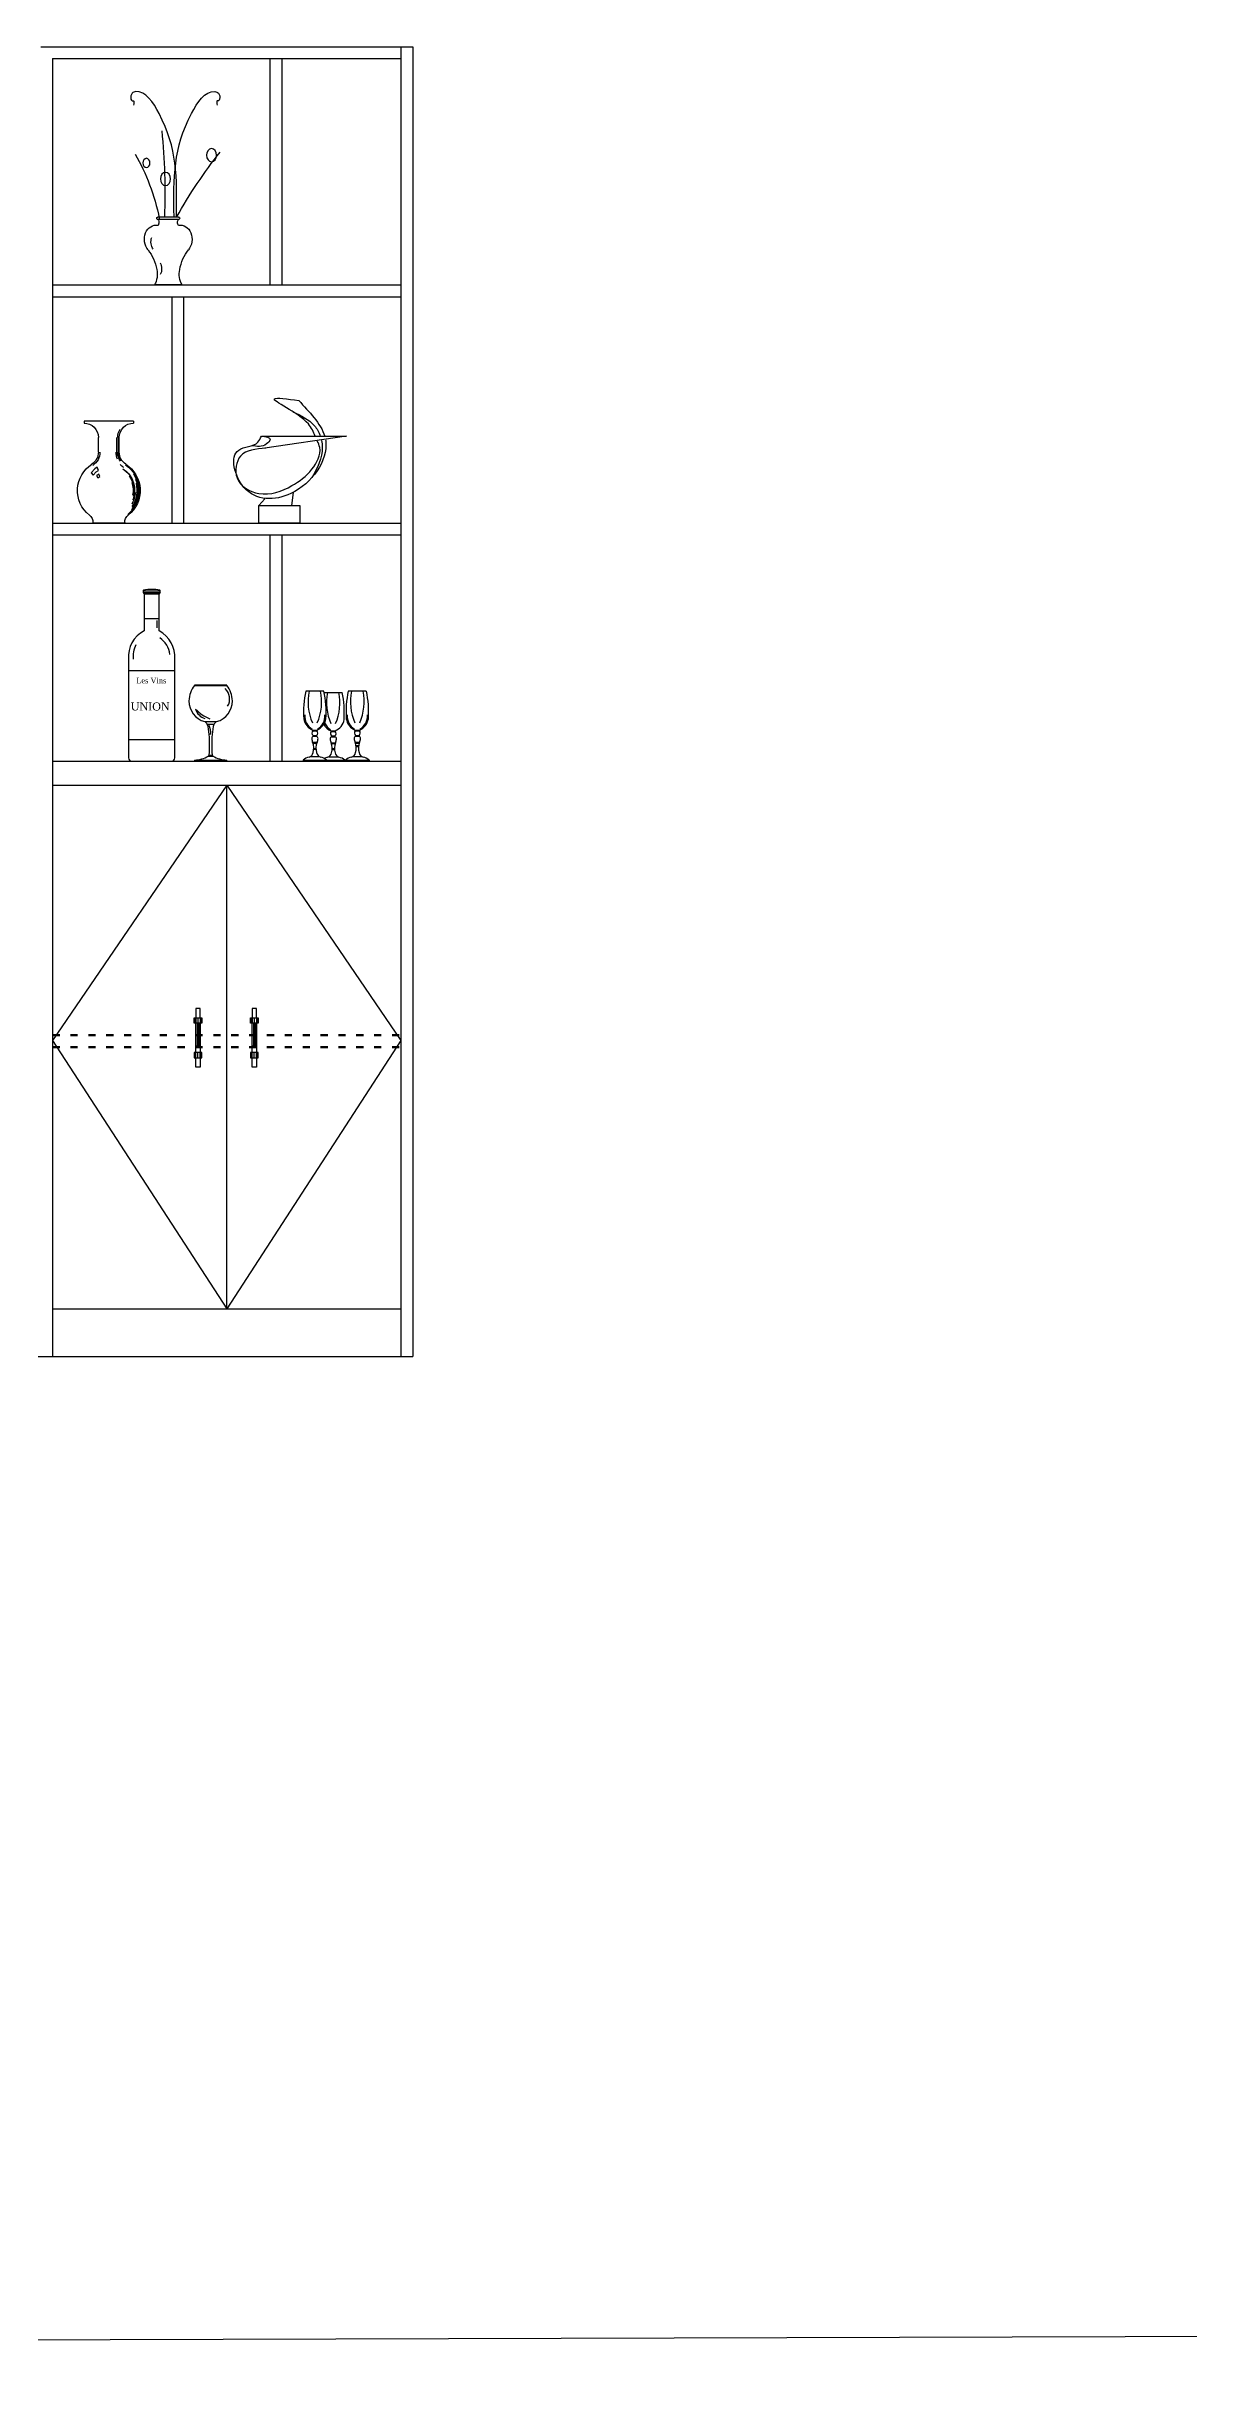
# Model space of a CAD drawing. Header units: millimetres. Extents: x 204800 to 233555, y -2285 to 8522.
# Drawn here: x 226852 to 228769, y -2285 to 1632 of the extents above; entities that cross this region are included whole.
import ezdxf

# ---------------------------------------------------------------- set-up
doc = ezdxf.new("R2010")
doc.units = ezdxf.units.MM
doc.linetypes.add('ACAD_ISO03W100', pattern=[30, 12, -18])
for name, color, linetype in [('010', 171, 'Continuous'), ('012', 4, 'Continuous'), ('3', 3, 'Continuous'), ('B-J2', 171, 'Continuous'), ('DIM【标注】', 66, 'Continuous'), ('F', 2, 'Continuous'), ('FUR', 2, 'Continuous'), ('JS', 3, 'Continuous'), ('LAYER1', 4, 'Continuous'), ('LAYER4', 6, 'Continuous'), ('中线', 90, 'Continuous'), ('家具内线', 8, 'Continuous'), ('家具外线', 4, 'Continuous')]:
    doc.layers.add(name, color=color, linetype=linetype)
doc.styles.add('STYLE4', font='dutcheb.ttf')

# ---------------------------------------------------------------- blocks, each defined once
blk = doc.blocks.new('A$C13F755D0')
at = {"color": 8, "linetype": 'ByBlock'}
for p, q in [((0.7, 92), (0.7, 82.1)), ((1.4, 92.1), (1.4, 82.1)), ((11, 92.1), (3, 92.1)), ((3.2, 92.1), (3.2, 82.1)), ((7.5, 92.1), (7.5, 82.1)), ((11, 92.1), (11, 82.1)), ((12.5, 92.1), (12.5, 82.1)), ((4.9, 38.3), (4.9, 82.1)), ((7, 39.7), (7, 82.1)), ((8.2, 40.2), (8.2, 82.1)), ((0.7, 17.6), (0.7, 27.5)), ((1.4, 17.5), (1.4, 27.5)), ((11, 17.5), (3, 17.5)), ((3.2, 17.5), (3.2, 27.5)), ((7.5, 17.5), (7.5, 27.5)), ((11, 17.5), (11, 27.5)), ((12.5, 17.5), (12.5, 27.5))]:
    blk.add_line(p, q, dxfattribs=at)
for points in [[(3, 92.1), (0, 92.1), (0, 82.1), (11, 82.1), (14, 82.1), (14, 92.1)], [(3, 17.5), (0, 17.5), (0, 27.5), (11, 27.5), (14, 27.5), (14, 17.5)]]:
    blk.add_lwpolyline(points, close=True, dxfattribs=at)
for points in [[(3, 92.1), (3, 109.6), (11, 109.6), (11, 92.1)], [(3, 82.1), (3, 70.1), (3, 27.5)], [(11, 27.5), (11, 82.1)], [(3, 17.5), (3, 0), (11, 0), (11, 17.5)]]:
    blk.add_lwpolyline(points, dxfattribs=at)
blk.add_arc((8.3, 34.9), 5.29, 59.221, 177.6136, dxfattribs=at)
blk = doc.blocks.new('MK-ZS-0236')
at = {"layer": '中线', "color": 251}
for p, q in [((79626.1, 5419.6), (79572, 5419.6)), ((79572, 5293.6), (79572, 5291.8)), ((79572, 5291.8), (79626, 5291.8)), ((79626, 5291.8), (79626, 5293.6))]:
    blk.add_line(p, q, dxfattribs=at)
for centre, radius, start, end in [((79603.1, 5392.8), 40.5, 140.1216, 179.2874), ((79572.5, 5419.2), 0.666, 137.5296, 222.4704), ((79625.6, 5419.2), 0.666, 317.5296, 42.4704), ((79595, 5392.8), 40.5, 0.7126, 39.8784), ((79598, 5392.6), 35.4, 178.9279, 255.3402), ((79600.1, 5392.6), 35.4, 284.6598, 1.0721), ((79580.4, 5345), 15.9, 34.9716, 57.1762), ((79531, 5334.2), 65.5, 2.1076, 17.6726), ((79408.3, 5319.2), 189, 354.8579, 5.3059), ((79789.8, 5319.2), 189, 174.6941, 185.1421), ((79667, 5334.2), 65.5, 162.3274, 177.8924), ((79617.7, 5345), 15.9, 122.8238, 145.0284), ((79570.5, 5341), 47.4, 271.8133, 301.2283), ((79590.7, 5305.6), 6.77, 310.8049, 330.0109), ((79607.4, 5305.6), 6.77, 209.9891, 229.1951), ((79627.5, 5341), 47.4, 238.7717, 268.1867)]:
    blk.add_arc(centre, radius, start, end, dxfattribs=at)
at = {"layer": '家具内线', "color": 251}
for p, q in [((79572, 5418.7), (79626.1, 5418.7)), ((79589, 5358.4), (79609, 5358.4)), ((79593.5, 5354.1), (79604.6, 5354.1)), ((79572, 5293.6), (79626, 5293.6)), ((79595.1, 5300.5), (79603, 5300.5)), ((79596.6, 5302.2), (79601.5, 5302.2))]:
    blk.add_line(p, q, dxfattribs=at)
for centre, radius, start, end in [((79607.5, 5396.3), 23.4, 328.339, 48.1102), ((79620.9, 5423), 64.2, 222.7223, 248.7807), ((79595.7, 5385.6), 22.9, 195.8022, 254.2359), ((79572.2, 5340.4), 26.9, 352.3056, 25.4674)]:
    blk.add_arc(centre, radius, start, end, dxfattribs=at)
blk = doc.blocks.new('MK-ZS-0241')
at = {"layer": '中线', "color": 251}
for p, q in [((80539.6, 5580.9), (80539.6, 5578.1)), ((80541.2, 5576), (80541.2, 5513.5)), ((80566.9, 5513.5), (80566.9, 5576)), ((80568.6, 5578.1), (80568.6, 5580.9)), ((80515.2, 5466), (80515.2, 5300.6)), ((80593, 5300.6), (80593, 5466)), ((80521, 5294.7), (80587.1, 5294.7))]:
    blk.add_line(p, q, dxfattribs=at)
for centre, radius, start, end in [((80542.3, 5579.7), 2.98, 124.5256, 154.5104), ((80543.8, 5579.8), 4.56, 202.1218, 235.7021), ((80554.1, 5493.3), 89.8, 81.353, 98.647), ((80564.4, 5579.8), 4.56, 304.2979, 337.8782), ((80565.9, 5579.7), 2.98, 25.4896, 55.4744), ((80563.6, 5470.4), 48.6, 117.3857, 185.1473), ((80542, 5469), 51, 356.6841, 60.7828), ((80521, 5300.6), 5.83, 180, 270), ((80587.1, 5300.6), 5.83, 270, 0)]:
    blk.add_arc(centre, radius, start, end, dxfattribs=at)
at = {"layer": '家具内线', "color": 251}
for p, q in [((80539.6, 5580.9), (80568.6, 5580.9)), ((80539.6, 5578.1), (80568.6, 5578.1)), ((80541.2, 5576), (80566.9, 5576)), ((80541.2, 5534.1), (80566.9, 5534.1)), ((80563, 5530.8), (80563, 5518.8)), ((80515.2, 5446.8), (80593, 5446.8)), ((80515.2, 5331.3), (80593, 5331.3))]:
    blk.add_line(p, q, dxfattribs=at)
for centre, radius, start, end in [((80571.5, 5469.9), 48.6, 155.3748, 184.6681), ((80547, 5469.8), 38, 6.1873, 57.3658)]:
    blk.add_arc(centre, radius, start, end, dxfattribs=at)
at = {"layer": '家具内线', "color": 251, "style": 'STYLE4'}
for s, height, p in [('Les Vins ', 9.33, (80528.2, 5425.5)), ('UNION', 13.44, (80518.9, 5379.9))]:
    blk.add_text(s, height=height, dxfattribs=at).set_placement(p)
blk = doc.blocks.new('MK-ZS-0237')
at = {"layer": '中线', "color": 250}
for p, q in [((79696.4, 5410.4), (79726.7, 5410.4)), ((79727.7, 5408), (79757.4, 5408)), ((79767.7, 5410.4), (79798, 5410.4)), ((79708.2, 5344.6), (79708.2, 5343.6)), ((79708.8, 5335.9), (79708.8, 5334.3)), ((79714.4, 5335.9), (79714.4, 5334.3)), ((79714.4, 5335.9), (79714.4, 5334.3)), ((79715, 5344.6), (79715, 5343.6)), ((79739.2, 5343.6), (79739.2, 5342.6)), ((79739.8, 5335), (79739.8, 5333.5)), ((79745.3, 5335), (79745.3, 5333.5)), ((79745.3, 5335), (79745.3, 5333.5)), ((79745.9, 5343.6), (79745.9, 5342.6)), ((79779.5, 5344.6), (79779.5, 5343.6)), ((79780.1, 5335.9), (79780.1, 5334.3)), ((79785.8, 5335.9), (79785.8, 5334.3)), ((79785.8, 5335.9), (79785.8, 5334.3)), ((79786.3, 5344.6), (79786.3, 5343.6)), ((79691.8, 5294.3), (79691.8, 5292.5)), ((79731.4, 5292.5), (79691.8, 5292.5)), ((79761.9, 5292.5), (79723.2, 5292.5)), ((79731.4, 5294.3), (79731.4, 5292.5)), ((79761.9, 5294.3), (79761.9, 5292.5)), ((79763.1, 5294.3), (79763.1, 5292.5)), ((79802.7, 5292.5), (79763.1, 5292.5)), ((79802.7, 5294.3), (79802.7, 5292.5))]:
    blk.add_line(p, q, dxfattribs=at)
for centre, radius, start, end in [((79861.8, 5375.1), 169.1, 167.9576, 183.7954), ((79561.4, 5375.1), 169.1, 356.2046, 12.0424), ((79889.7, 5373.4), 165.7, 167.9576, 168.2745), ((79595.4, 5373.4), 165.7, 356.2046, 12.0424), ((79933.1, 5375.1), 169.1, 167.9576, 183.7954), ((79632.8, 5375.1), 169.1, 356.2046, 12.0424), ((79717, 5367.1), 24.1, 187.695, 248.6663), ((79710.1, 5330.7), 3.84, 109.6847, 185.2006), ((79729.5, 5333.2), 23.4, 186.8185, 202.3006), ((79711.8, 5340), 5.13, 135.0528, 233.4748), ((79711.1, 5340), 5.33, 308.9385, 42.4087), ((79713.1, 5330.7), 3.84, 354.7994, 70.3153), ((79705.8, 5367.5), 24.6, 292.0366, 351.6334), ((79693.7, 5333.2), 23.4, 337.6994, 353.1815), ((79747.8, 5365.6), 23.7, 207.5432, 248.6663), ((79741, 5330), 3.77, 109.6847, 185.2006), ((79760.1, 5332.3), 22.9, 186.8185, 202.3006), ((79742.8, 5339), 5.02, 135.0528, 233.4748), ((79742.1, 5339.1), 5.22, 308.9385, 42.4087), ((79744.1, 5330), 3.77, 354.7994, 70.3153), ((79736.8, 5366), 24.2, 292.0366, 351.6334), ((79725, 5332.3), 22.9, 337.6994, 353.1815), ((79788.3, 5367.1), 24.1, 187.695, 248.6663), ((79781.4, 5330.7), 3.84, 109.6847, 185.2006), ((79800.8, 5333.2), 23.4, 186.8185, 202.3006), ((79783.1, 5340), 5.13, 135.0528, 233.4748), ((79782.4, 5340), 5.33, 308.9385, 42.4087), ((79784.5, 5330.7), 3.84, 354.7994, 70.3153), ((79777.1, 5367.5), 24.6, 292.0366, 351.6334), ((79765.1, 5333.2), 23.4, 337.6994, 353.1815), ((79707.2, 5276.1), 23.9, 102.9784, 130.1054), ((79699.1, 5308.6), 9.63, 286.3132, 350.1086), ((79684, 5314.5), 25.7, 342.9604, 22.4126), ((79739.1, 5314.5), 25.7, 157.5874, 197.0396), ((79724.1, 5308.6), 9.63, 189.8914, 253.6868), ((79716, 5276.1), 23.9, 49.8946, 77.0216), ((79738.3, 5276.4), 23.4, 102.9784, 117.8445), ((79730.4, 5308.3), 9.43, 286.3132, 350.1086), ((79715.6, 5314), 25.2, 342.9604, 22.4126), ((79769.6, 5314), 25.2, 157.5874, 197.0396), ((79754.8, 5308.3), 9.43, 189.8914, 253.6868), ((79746.8, 5276.4), 23.4, 49.8946, 77.0216), ((79778.5, 5276.1), 23.9, 102.9784, 130.1054), ((79770.5, 5308.6), 9.63, 286.3132, 350.1086), ((79755.4, 5314.5), 25.7, 342.9604, 22.4126), ((79810.5, 5314.5), 25.7, 157.5874, 197.0396), ((79795.4, 5308.6), 9.63, 189.8914, 253.6868), ((79787.3, 5276.1), 23.9, 49.8946, 77.0216)]:
    blk.add_arc(centre, radius, start, end, dxfattribs=at)
at = {"layer": '家具内线', "color": 250}
for p, q in [((79708.2, 5344.6), (79715, 5344.6)), ((79708.2, 5343.6), (79715, 5343.6)), ((79708.8, 5335.9), (79714.4, 5335.9)), ((79708.8, 5334.3), (79714.4, 5334.3)), ((79739.2, 5343.6), (79745.9, 5343.6)), ((79739.2, 5342.6), (79745.9, 5342.6)), ((79739.8, 5335), (79745.3, 5335)), ((79739.8, 5333.5), (79745.3, 5333.5)), ((79779.5, 5344.6), (79786.3, 5344.6)), ((79779.5, 5343.6), (79786.3, 5343.6)), ((79780.1, 5335.9), (79785.8, 5335.9)), ((79780.1, 5334.3), (79785.8, 5334.3)), ((79691.8, 5294.3), (79731.4, 5294.3)), ((79703.8, 5300.2), (79719.4, 5300.2)), ((79707.8, 5324.3), (79715.4, 5324.3)), ((79708.4, 5322.7), (79714.8, 5322.7)), ((79709.7, 5312.5), (79713.5, 5312.5)), ((79709.8, 5314), (79713.4, 5314)), ((79723.2, 5294.3), (79761.9, 5294.3)), ((79734.9, 5300), (79750.2, 5300)), ((79738.8, 5323.6), (79746.3, 5323.6)), ((79739.4, 5322.1), (79745.7, 5322.1)), ((79740.7, 5313.6), (79744.4, 5313.6)), ((79740.7, 5312.1), (79744.4, 5312.1)), ((79763.1, 5294.3), (79802.7, 5294.3)), ((79775.1, 5300.2), (79790.7, 5300.2)), ((79779.1, 5324.3), (79786.7, 5324.3)), ((79779.7, 5322.7), (79786.1, 5322.7)), ((79781, 5317.4), (79784.8, 5317.4)), ((79781.1, 5318.9), (79784.8, 5318.9))]:
    blk.add_line(p, q, dxfattribs=at)
for centre, radius, start, end in [((79788.3, 5392.4), 88.2, 168.2414, 203.7644), ((79634.8, 5392.4), 88.2, 336.2356, 11.7586), ((79817.7, 5390.4), 86.4, 168.2414, 203.7644), ((79667.3, 5390.4), 86.4, 336.2356, 11.7586), ((79859.6, 5392.4), 88.2, 168.2414, 203.7644), ((79706.2, 5392.4), 88.2, 336.2356, 11.7586), ((79719.6, 5368.2), 25, 175.4135, 239.9261), ((79703.5, 5368.2), 25, 300.0739, 4.5865), ((79790.9, 5368.2), 25, 175.4135, 239.9261), ((79774.9, 5368.2), 25, 300.0739, 4.5865), ((79750.4, 5366.7), 24.5, 203.9614, 239.9261)]:
    blk.add_arc(centre, radius, start, end, dxfattribs=at)
blk = doc.blocks.new('SHIWU02')
at = {"color": 5}
for p, q in [((-51.9, 214), (51.9, 214)), ((-51.9, 214), (-51.9, 209.7)), ((-51.9, 209.7), (-51.9, 209.7)), ((51.9, 214), (51.9, 209.7)), ((51.9, 209.7), (51.9, 209.7)), ((-21.9, 148.8), (-21.9, 179.7)), ((21.9, 148.8), (21.9, 179.7)), ((-33.3, 1.1), (-33.3, 0)), ((-33.3, 0), (33.3, 0)), ((33.3, 1.1), (33.3, 0))]:
    blk.add_line(p, q, dxfattribs=at)
at = {"color": 8}
for p, q in [((-20.3, 148.8), (-20.3, 179.7)), ((-17, 148.8), (-17, 179.7)), ((19.1, 97.4), (21, 102.3)), ((21, 102.3), (26.1, 100)), ((21.6, 110.6), (24.8, 117.3)), ((26.5, 107.2), (21.6, 110.6)), ((26.1, 100), (23.2, 95.2)), ((24.6, 117.3), (29.3, 113.9)), ((32.8, 100.7), (26.5, 107.2)), ((29.3, 113.9), (37.1, 105.3)), ((37.1, 105.3), (32.8, 100.7)), ((23.2, 95.2), (19.1, 97.4))]:
    blk.add_line(p, q, dxfattribs=at)
at = {"color": 5}
for centre, radius, start, end in [((-51.9, 179.7), 30, 0, 90), ((51.9, 179.7), 30, 90, 180), ((-51.9, 148.8), 30, 302.8339, 0), ((51.9, 148.8), 30, 180, 237.1661), ((0, 68.3), 65.8, 122.8339, 231.5867), ((0, 68.3), 65.8, 308.4133, 57.1661), ((-53.3, 1.1), 20, 0, 51.5867), ((53.3, 1.1), 20, 128.4133, 180)]:
    blk.add_arc(centre, radius, start, end, dxfattribs=at)
at = {"color": 8}
for centre, radius, start, end in [((-51.9, 179.7), 33.3, 0, 31.3415), ((-51.9, 148.8), 33.3, 324.891, 0), ((-51.9, 148.8), 31.7, 330.9238, 0), ((-51.9, 148.8), 36.6, 336.1706, 0), ((-51.9, 148.8), 35, 345.0695, 0), ((51.9, 148.8), 33.3, 180, 237.1661), ((0, 68.3), 64.1, 122.8339, 231.5867), ((0, 68.3), 62.4, 145.8141, 220.5812), ((0, 68.3), 54.2, 122.8339, 202.1311), ((0, 68.3), 54.2, 122.8339, 187.3674), ((0, 68.3), 52.5, 144.537, 192.9749), ((-51.9, 148.8), 38.3, 302.8339, 317.7027), ((0, 68.3), 60.8, 156.9603, 216.3244), ((0, 68.3), 59.1, 165.1776, 214.921), ((0, 68.3), 55.8, 184.0982, 210.5688), ((0, 68.3), 54.2, 189.3712, 200.5933), ((0, 68.3), 50.9, 160.7548, 190.6223)]:
    blk.add_arc(centre, radius, start, end, dxfattribs=at)
blk = doc.blocks.new('A$C15757455')
at = {"layer": 'JS', "color": 1, "xscale": 0.8, "yscale": 0.8, "zscale": 0.8}
blk.add_blockref('SHIWU02', (52.5, 0, 131.7), dxfattribs=at)
blk = doc.blocks.new('A$C0ADC794C')
at = {"layer": '010'}
blk.add_blockref('A$C15757455', (0, 0), dxfattribs=at)
blk = doc.blocks.new('A$C424721E8')
at = {"layer": 'B-J2'}
blk.add_blockref('A$C0ADC794C', (0, 0), dxfattribs=at)
blk = doc.blocks.new('A$C7CD07596')
at = {"layer": '010'}
blk.add_blockref('A$C424721E8', (0, 0, -131.7), dxfattribs=at)
blk = doc.blocks.new('A$C520C040F')
at = {"layer": '010'}
blk.add_blockref('A$C7CD07596', (0, 0), dxfattribs=at)
blk = doc.blocks.new('A$C055161BA')
at = {"layer": '010', "extrusion": (0, 0, -1), "zscale": -1}
blk.add_blockref('A$C520C040F', (-105.1, 0), dxfattribs=at)
blk = doc.blocks.new('A$C590A5E22')
at = {"color": 8, "extrusion": (0, 0, -1)}
for centre, major_axis, start_param, end_param in [((-841.5, 224.2), (0, 1203), 1.441837, 1.618359), ((-266, 47.4), (0, 452.2), 0.918607, 1.310568), ((861.1, -540.9), (0, 1203), -0.941966, -0.765445), ((68.8, 105.5), (0, 25), 3.917466, 5.176577), ((56.7, 39.2), (0, 25), 0.908228, 2.167338)]:
    blk.add_ellipse(centre, major_axis=major_axis, ratio=0.769231, start_param=start_param, end_param=end_param, dxfattribs=at)
at = {"color": 8}
for points in [[(112.5, 167.3), (113.6, 266.3), (115.2, 357), (34.2, 482), (1.5, 473.6), (-1.8, 460.1), (2.6, 452.6), (8.9, 454.7), (7.4, 447.6), (6.2, 442.2)], [(106.4, 167.3), (105.3, 266.3), (103.8, 357), (184.7, 482), (217.4, 473.6), (220.7, 460.1), (216.3, 452.6), (210, 454.7), (211.6, 447.6), (212.7, 442.2)]]:
    blk.add_open_spline(points, degree=3, knots=[0, 0, 0, 0, 330.879653, 435.117446, 448.307217, 465.484972, 471.38042, 475.551957, 488.049611, 488.049611, 488.049611, 488.049611], dxfattribs=at)
at = {"layer": 'F', "color": 6}
for p, q in [((117.2, 167), (66.9, 167)), ((117.2, 161.1), (66.9, 161.1))]:
    blk.add_line(p, q, dxfattribs=at)
at = {"layer": 'F', "color": 6, "extrusion": (0, 0, -1)}
for centre, major_axis, ratio, start_param, end_param in [((63.3, 110.7), (-4, 36.2), 0.815923, 4.052124, 6.533485), ((66.2, 164.1), (0, 3.1), 0.769231, 2.838424, 6.586354), ((61.4, 153.9), (0, 10.1), 0.769231, 0.785289, 2.385275), ((122.7, 153.9), (0, 10.1), 0.769231, 3.89791, 5.497896), ((117.9, 164.1), (0, 3.1), 0.769231, -0.303169, 3.444761), ((120.9, 110.7), (4, 36.2), 0.815923, -0.250299, 2.231061), ((-12.6, 12.4), (0, 102.6), 0.769231, 0.771557, 1.322894), ((196.8, 12.4), (0, 102.6), 0.769231, -1.322894, -0.771557)]:
    blk.add_ellipse(centre, major_axis=major_axis, ratio=ratio, start_param=start_param, end_param=end_param, dxfattribs=at)
at = {"layer": 'FUR', "color": 3, "extrusion": (0, 0, -1)}
for centre, major_axis in [((38.4, 300.2), (0, 11.4)), ((198.9, 319.2), (0, 16.2)), ((85.5, 260.7), (0, 16.2))]:
    blk.add_ellipse(centre, major_axis=major_axis, ratio=0.769231, dxfattribs=at)
at = {"layer": 'FUR', "color": 6, "extrusion": (0, 0, -1)}
for centre, major_axis, start_param, end_param in [((24.5, 27.4), (-4.6, 46.7), 1.437163, 2.278855), ((159.7, 27.4), (4.6, 46.7), 4.00433, 4.846022)]:
    blk.add_ellipse(centre, major_axis=major_axis, ratio=0.864497, start_param=start_param, end_param=end_param, dxfattribs=at)
at = {"layer": 'LAYER4', "color": 6}
blk.add_line((126, 0), (58.2, 0), dxfattribs=at)
blk = doc.blocks.new('A$C115D039A')
at = {"layer": '010', "xscale": 0.9, "yscale": 0.9, "zscale": 0.9}
blk.add_blockref('A$C590A5E22', (0, 0), dxfattribs=at)
blk = doc.blocks.new('A$C74B16058')
at = {"layer": '010'}
blk.add_blockref('A$C115D039A', (0, 0), dxfattribs=at)
blk = doc.blocks.new('A$C49EE6B8A')
at = {"layer": '010', "xscale": 1.215, "yscale": 1.215, "zscale": 1.215}
blk.add_blockref('A$C74B16058', (0, 0), dxfattribs=at)
blk = doc.blocks.new('A$C220E6AC8')
at = {"layer": '010', "xscale": 0.9, "yscale": 0.9, "zscale": 0.9}
blk.add_blockref('A$C49EE6B8A', (-6.1, 0), dxfattribs=at)
blk = doc.blocks.new('A$C005B069F')
at = {"layer": '010', "xscale": -0.7, "yscale": 0.7, "zscale": 0.7}
blk.add_blockref('A$C220E6AC8', (147.2, 0), dxfattribs=at)
blk = doc.blocks.new('A$C43885F42')
at = {"layer": '010', "xscale": 1.5, "yscale": 1.5, "zscale": 1.5}
blk.add_blockref('A$C005B069F', (0, 0), dxfattribs=at)
blk = doc.blocks.new('雕-01')
at = {"layer": '3'}
for p, q in [((-39, 190), (147.4, 190)), ((-39, 190), (147.4, 190)), ((147.4, 190), (-31.4, 163.4)), ((-31.4, 53.2), (-44.7, 38)), ((27.6, 38), (31.4, 66.5)), ((-44.7, 38), (27.6, 38)), ((-44.7, 38), (44.7, 38)), ((-44.7, 0), (-44.7, 38)), ((44.7, 0), (-44.7, 0)), ((44.7, 38), (44.7, 0))]:
    blk.add_line(p, q, dxfattribs=at)
for points, knots in [([(78.8, 190), (75.1, 199.1), (59.6, 235), (-49.8, 280.5), (18, 271.3), (42.8, 267.9)], [136.132183, 136.132183, 136.132183, 136.132183, 147.226606, 180.988529, 200.496136, 200.496136, 200.496136, 200.496136]), ([(29.5, 243.2), (47.3, 235.2), (73.2, 223.5), (86.8, 198.4), (89.7, 190)], [0, 0, 0, 0, 20.62058, 30.054702, 30.054702, 30.054702, 30.054702]), ([(101.3, 181.8), (101.5, 180.7), (107.7, 138), (45.7, 48.5), (-84, 47.4), (-115, 169.4), (-49.5, 165.9), (-41.1, 185.1), (-39, 190)], [38.626641, 38.626641, 38.626641, 38.626641, 39.881801, 89.959295, 127.798824, 157.940855, 174.456676, 180.055182, 180.055182, 180.055182, 180.055182]), ([(-29.5, 163.4), (-51.1, 161.9), (-90.6, 159), (-102.1, 89.6), (-38.9, 53), (25, 76.5), (71.9, 112.1), (94.7, 154.3), (85.3, 174.7), (83.3, 179.3)], [0, 0, 0, 0, 21.09917, 38.676394, 60.076876, 87.213349, 107.936622, 126.385163, 131.817526, 131.817526, 131.817526, 131.817526]), ([(92.4, 180.5), (93.5, 175.5), (96.9, 146.6), (83.8, 120.6), (71.6, 99.4)], [33.559119, 33.559119, 33.559119, 33.559119, 39.068987, 64.646446, 64.646446, 64.646446, 64.646446])]:
    blk.add_open_spline(points, degree=3, knots=knots, dxfattribs=at)
blk.add_open_spline([(42.8, 267.9), (64.9, 243.2), (90.9, 218.4), (99.4, 190)], degree=3, dxfattribs=at)
blk.add_spline([(-39, 190), (-20, 182.4), (-27.6, 172.9), (-59.9, 169.1)], degree=3, dxfattribs=at)
blk = doc.blocks.new('A$C0D034F35')
at = {"layer": '3', "xscale": 0.6399999999994179, "yscale": 0.6399999999994179, "zscale": 0.6399999999994179}
blk.add_blockref('雕-01', (63.4, 0), dxfattribs=at)
blk = doc.blocks.new('A$C0EBD7CF3')
at = {"layer": '010'}
blk.add_blockref('A$C0D034F35', (0, 0), dxfattribs=at)
blk = doc.blocks.new('A$C42AB3243')
at = {"layer": '010'}
blk.add_blockref('A$C0EBD7CF3', (0, 0), dxfattribs=at)
blk = doc.blocks.new('A$C22E55ABA')
blk.add_blockref('A$C42AB3243', (0, 0))
blk = doc.blocks.new('A$C60FA4087')
at = {"layer": '010', "xscale": 1.2, "yscale": 1.2, "zscale": 1.2}
blk.add_blockref('A$C22E55ABA', (0.2, 0), dxfattribs=at)
blk = doc.blocks.new('A$C34662371')
at = {"layer": '010'}
blk.add_blockref('A$C60FA4087', (-0.2, 0), dxfattribs=at)

msp = doc.modelspace()

# ---------------------------------------------------------------- linework, layer by layer
at = {"layer": '012'}
msp.add_line((204799.6, -2285.4), (233555, -2198.6), dxfattribs=at)
at = {"layer": 'DIM【标注】', "color": 4, "ltscale": 6}
for p, q in [((226841.6, 1632.2), (227466.6, 1632.2)), ((226861.6, 1612.2), (226861.6, -567.8)), ((226861.6, 1612.2), (227446.6, 1612.2)), ((227226.6, 1612.2), (227226.6, 1232.2)), ((227246.6, 1612.2), (227246.6, 1232.2)), ((227446.6, 1632.2), (227446.6, -567.8)), ((227466.6, 1632.2), (227466.6, -567.8)), ((226861.6, 1232.2), (227446.6, 1232.2)), ((226861.6, 1212.2), (227446.6, 1212.2)), ((227061.6, 1212.2), (227061.6, 832.2)), ((227081.6, 1212.2), (227081.6, 832.2)), ((226861.6, 832.2), (227446.6, 832.2)), ((226861.6, 812.2), (227446.6, 812.2)), ((227226.6, 812.2), (227226.6, 432.2)), ((227246.6, 812.2), (227246.6, 432.2)), ((226861.6, 432.2), (227446.6, 432.2)), ((226861.6, 392.2), (227446.6, 392.2)), ((227154.1, -487.8), (227154.1, 392.2)), ((226861.6, -487.8), (227446.6, -487.8)), ((224966.6, -567.8), (227466.6, -567.8))]:
    msp.add_line(p, q, dxfattribs=at)
at = {"layer": 'DIM【标注】', "color": 251, "ltscale": 6}
for p, q in [((227154.1, 392.2), (226861.6, -36.9)), ((227154.1, 392.2), (227446.6, -36.9)), ((226861.6, -36.9), (227154.1, -487.8)), ((227446.6, -36.9), (227154.1, -487.8))]:
    msp.add_line(p, q, dxfattribs=at)
at = {"layer": 'DIM【标注】', "color": 250, "linetype": 'ACAD_ISO03W100', "lineweight": 200}
for p, q in [((226861.6, -27.8), (227446.6, -27.8)), ((226861.6, -47.8), (227446.6, -47.8))]:
    msp.add_line(p, q, dxfattribs=at)

# ---------------------------------------------------------------- block references
at = {"layer": 'DIM【标注】', "color": 4, "ltscale": 6, "extrusion": (0, 0, -1), "xscale": 0.6600000001490116, "yscale": 0.6600000001490116, "zscale": -0.66}
msp.add_blockref('A$C43885F42', (-227142.9, 1232.2), dxfattribs=at)
at = {"layer": 'DIM【标注】', "color": 4, "ltscale": 6, "extrusion": (0, 0, -1), "xscale": -1, "zscale": -1}
msp.add_blockref('A$C34662371', (-227166.1, 832.2), dxfattribs=at)
at = {"layer": 'DIM【标注】', "color": 4, "ltscale": 6}
for name, p in [('A$C055161BA', (226903.4, 832.2)), ('MK-ZS-0237', (147590.4, -4860.3))]:
    msp.add_blockref(name, p, dxfattribs=at)
at = {"layer": 'LAYER1', "color": 2, "lineweight": 0, "xscale": -0.8999999999068677, "yscale": 0.8999999999068677, "zscale": 0.9}
for p in [(227112.1, -81.6), (227206.7, -81.6)]:
    msp.add_blockref('A$C13F755D0', p, dxfattribs=at)
at = {"layer": '家具外线'}
for name, p in [('MK-ZS-0241', (146473.9, -4862.5)), ('MK-ZS-0236', (147528, -4859.6))]:
    msp.add_blockref(name, p, dxfattribs=at)

doc.saveas('drawing.dxf')
